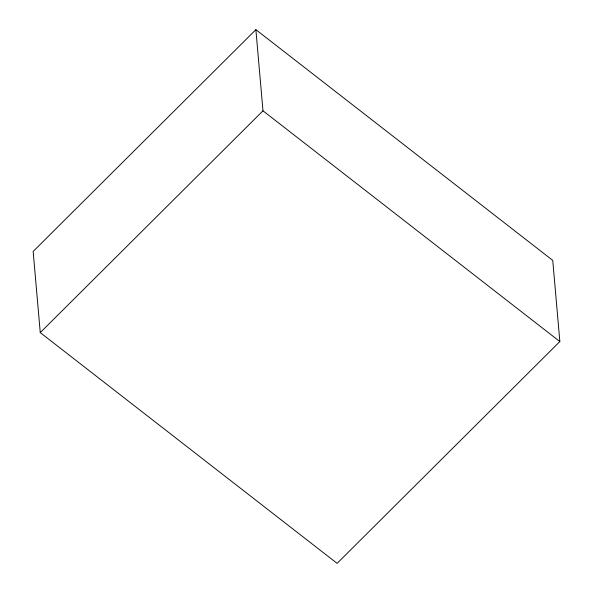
<?xml version="1.0" encoding="UTF-8"?>
<svg xmlns="http://www.w3.org/2000/svg" width="593" height="593" viewBox="0 0 593 593"><rect width="100%" height="100%" fill="white"/><g stroke="black" fill="none" stroke-linecap="round" stroke-linejoin="round"><path stroke-width="0.89" d="M255.879 29.65L33.156 251.447L40.257 332.614L337.12 563.35L559.844 341.553L552.743 260.386L255.879 29.65L262.981 110.817L559.844 341.553M40.257 332.614L262.981 110.817"/></g></svg>
